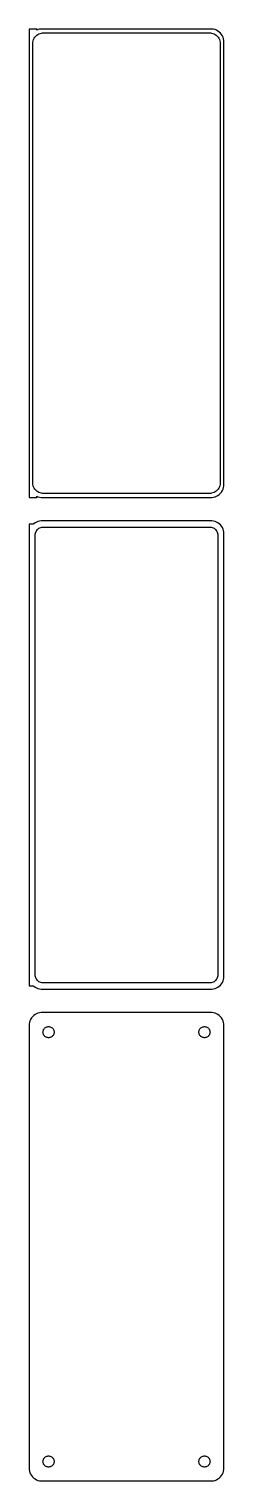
# Model space of a CAD drawing. Header units: metres. Extents: x -38 to 38, y 477 to 1035.
import ezdxf

# ---------------------------------------------------------------- set-up
doc = ezdxf.new("R2010")
doc.units = ezdxf.units.M

msp = doc.modelspace()

# ---------------------------------------------------------------- linework, layer by layer
for p, q in [((-34.5, 1034.98), (-37.5, 1034.98)), ((-37.5, 1034.98), (-37.5, 855.021)), ((-34.9159, 1032.24), (-34.5497, 1032.58)), ((-34.5497, 1032.58), (-34.1433, 1032.88)), ((-34.5, 1034.58), (-34.5, 1034.98)), ((-34.0451, 1034.76), (-34.5, 1034.58)), ((-34.1433, 1032.88), (-33.7031, 1033.12)), ((-33.4369, 1034.91), (-34.0451, 1034.76)), ((-33.7031, 1033.12), (-33.2361, 1033.3)), ((-32.8139, 1034.99), (-33.4369, 1034.91)), ((-33.2361, 1033.3), (-32.7495, 1033.43)), ((32.8139, 1034.99), (-32.8139, 1034.99)), ((-32.7495, 1033.43), (-32.2512, 1033.49)), ((-32.2512, 1033.49), (32.2512, 1033.49)), ((32.2512, 1033.49), (32.7495, 1033.43)), ((32.7495, 1033.43), (33.2361, 1033.3)), ((33.4369, 1034.91), (32.8139, 1034.99)), ((33.2361, 1033.3), (33.7031, 1033.12)), ((34.0451, 1034.76), (33.4369, 1034.91)), ((33.7031, 1033.12), (34.1433, 1032.88)), ((34.6289, 1034.52), (34.0451, 1034.76)), ((34.1433, 1032.88), (34.5497, 1032.58)), ((34.5497, 1032.58), (34.9159, 1032.24)), ((35.1791, 1034.22), (34.6289, 1034.52)), ((35.6871, 1033.85), (35.1791, 1034.22)), ((36.1448, 1033.42), (35.6871, 1033.85)), ((36.5451, 1032.94), (36.1448, 1033.42)), ((36.8815, 1032.41), (36.5451, 1032.94)), ((37.1489, 1031.84), (36.8815, 1032.41)), ((-36, 1029.5), (-35.9685, 1030)), ((-36, 860.5), (-36, 1029.5)), ((-35.9685, 1030), (-35.8743, 1030.49)), ((-35.8743, 1030.49), (-35.7191, 1030.97)), ((-35.7191, 1030.97), (-35.5052, 1031.43)), ((-35.5052, 1031.43), (-35.2361, 1031.85)), ((-35.2361, 1031.85), (-34.9159, 1032.24)), ((34.9159, 1032.24), (35.2361, 1031.85)), ((35.2361, 1031.85), (35.5052, 1031.43)), ((35.5052, 1031.43), (35.7191, 1030.97)), ((35.7191, 1030.97), (35.8743, 1030.49)), ((35.8743, 1030.49), (35.9685, 1030)), ((35.9685, 1030), (36, 1029.5)), ((36, 1029.5), (36, 860.5)), ((37.3429, 1031.24), (37.1489, 1031.84)), ((37.4606, 1030.63), (37.3429, 1031.24)), ((37.5, 1030), (37.4606, 1030.63)), ((37.5, 860), (37.5, 1030)), ((-35.9685, 859.999), (-36, 860.5)), ((-35.8743, 859.505), (-35.9685, 859.999)), ((-35.7191, 859.028), (-35.8743, 859.505)), ((35.8743, 859.505), (35.7191, 859.028)), ((35.9685, 859.999), (35.8743, 859.505)), ((36, 860.5), (35.9685, 859.999)), ((37.3429, 858.757), (37.4606, 859.373)), ((37.4606, 859.373), (37.5, 860)), ((-37.5, 855.021), (-34.5, 855.021)), ((-35.5052, 858.573), (-35.7191, 859.028)), ((-35.2361, 858.149), (-35.5052, 858.573)), ((-34.9159, 857.762), (-35.2361, 858.149)), ((-34.5497, 857.418), (-34.9159, 857.762)), ((-34.1433, 857.123), (-34.5497, 857.418)), ((-34.5, 855.021), (-34.5, 855.425)), ((-34.5, 855.425), (-34.0451, 855.245)), ((-33.7031, 856.881), (-34.1433, 857.123)), ((-34.0451, 855.245), (-33.4369, 855.089)), ((-33.2361, 856.696), (-33.7031, 856.881)), ((-33.4369, 855.089), (-32.8139, 855.01)), ((-32.7495, 856.571), (-33.2361, 856.696)), ((-32.8139, 855.01), (32.8139, 855.01)), ((-32.2512, 856.508), (-32.7495, 856.571)), ((32.2512, 856.508), (-32.2512, 856.508)), ((32.7495, 856.571), (32.2512, 856.508)), ((33.2361, 856.696), (32.7495, 856.571)), ((32.8139, 855.01), (33.4369, 855.089)), ((33.7031, 856.881), (33.2361, 856.696)), ((33.4369, 855.089), (34.0451, 855.245)), ((34.1433, 857.123), (33.7031, 856.881)), ((34.0451, 855.245), (34.6289, 855.476)), ((34.5497, 857.418), (34.1433, 857.123)), ((34.9159, 857.762), (34.5497, 857.418)), ((34.6289, 855.476), (35.1791, 855.778)), ((35.2361, 858.149), (34.9159, 857.762)), ((35.1791, 855.778), (35.6871, 856.147)), ((35.5052, 858.573), (35.2361, 858.149)), ((35.7191, 859.028), (35.5052, 858.573)), ((35.6871, 856.147), (36.1448, 856.577)), ((36.1448, 856.577), (36.5451, 857.061)), ((36.5451, 857.061), (36.8815, 857.591)), ((36.8815, 857.591), (37.1489, 858.159)), ((37.1489, 858.159), (37.3429, 858.757)), ((-35.9, 844.653), (-37.5, 844.653)), ((-37.5, 844.653), (-37.5, 667.347)), ((-35.6871, 844.853), (-35.9, 844.653)), ((-35.1791, 845.222), (-35.6871, 844.853)), ((-34.6289, 845.524), (-35.1791, 845.222)), ((-34.0451, 845.755), (-34.6289, 845.524)), ((-34.5184, 842.33), (-34.2692, 842.631)), ((-34.2692, 842.631), (-33.9842, 842.899)), ((-33.4369, 845.911), (-34.0451, 845.755)), ((-33.9842, 842.899), (-33.668, 843.128)), ((-33.668, 843.128), (-33.3254, 843.317)), ((-32.8139, 845.99), (-33.4369, 845.911)), ((-33.3254, 843.317), (-32.9619, 843.461)), ((-32.9619, 843.461), (-32.5833, 843.558)), ((32.8139, 845.99), (-32.8139, 845.99)), ((-32.5833, 843.558), (-32.1954, 843.607)), ((-32.1954, 843.607), (32.1954, 843.607)), ((32.1954, 843.607), (32.5833, 843.558)), ((32.5833, 843.558), (32.9619, 843.461)), ((33.4369, 845.911), (32.8139, 845.99)), ((32.9619, 843.461), (33.3254, 843.317)), ((33.3254, 843.317), (33.668, 843.128)), ((34.0451, 845.755), (33.4369, 845.911)), ((33.668, 843.128), (33.9842, 842.899)), ((33.9842, 842.899), (34.2692, 842.631)), ((34.6289, 845.524), (34.0451, 845.755)), ((34.2692, 842.631), (34.5184, 842.33)), ((35.1791, 845.222), (34.6289, 845.524)), ((35.6871, 844.853), (35.1791, 845.222)), ((36.1448, 844.423), (35.6871, 844.853)), ((36.5451, 843.939), (36.1448, 844.423)), ((36.8815, 843.409), (36.5451, 843.939)), ((37.1489, 842.841), (36.8815, 843.409)), ((37.3429, 842.243), (37.1489, 842.841)), ((-35.1129, 840.5), (-35.0884, 840.89)), ((-35.1129, 671.5), (-35.1129, 840.5)), ((-35.0884, 840.89), (-35.0151, 841.274)), ((-35.0151, 841.274), (-34.8943, 841.646)), ((-34.8943, 841.646), (-34.7279, 842)), ((-34.7279, 842), (-34.5184, 842.33)), ((34.5184, 842.33), (34.7279, 842)), ((34.7279, 842), (34.8943, 841.646)), ((34.8943, 841.646), (35.0151, 841.274)), ((35.0151, 841.274), (35.0884, 840.89)), ((35.0884, 840.89), (35.1129, 840.5)), ((35.1129, 840.5), (35.1129, 671.5)), ((37.4606, 841.627), (37.3429, 842.243)), ((37.5, 841), (37.4606, 841.627)), ((37.5, 671), (37.5, 841)), ((-35.0884, 671.11), (-35.1129, 671.5)), ((-35.0151, 670.726), (-35.0884, 671.11)), ((-34.8943, 670.354), (-35.0151, 670.726)), ((-34.7279, 670), (-34.8943, 670.354)), ((-34.5184, 669.67), (-34.7279, 670)), ((-34.2692, 669.369), (-34.5184, 669.67)), ((34.5184, 669.67), (34.2692, 669.369)), ((34.7279, 670), (34.5184, 669.67)), ((34.8943, 670.354), (34.7279, 670)), ((35.0151, 670.726), (34.8943, 670.354)), ((35.0884, 671.11), (35.0151, 670.726)), ((35.1129, 671.5), (35.0884, 671.11)), ((37.1489, 669.159), (37.3429, 669.757)), ((37.3429, 669.757), (37.4606, 670.373)), ((37.4606, 670.373), (37.5, 671)), ((-37.5, 667.347), (-35.9, 667.347)), ((-35.9, 667.347), (-35.6871, 667.147)), ((-35.6871, 667.147), (-35.1791, 666.778)), ((-35.1791, 666.778), (-34.6289, 666.476)), ((-34.6289, 666.476), (-34.0451, 666.245)), ((-33.9842, 669.101), (-34.2692, 669.369)), ((-34.0451, 666.245), (-33.4369, 666.089)), ((-33.668, 668.872), (-33.9842, 669.101)), ((-33.3254, 668.683), (-33.668, 668.872)), ((-33.4369, 666.089), (-32.8139, 666.01)), ((-32.9619, 668.539), (-33.3254, 668.683)), ((-32.5833, 668.442), (-32.9619, 668.539)), ((-32.8139, 666.01), (32.8139, 666.01)), ((-32.1954, 668.393), (-32.5833, 668.442)), ((32.1954, 668.393), (-32.1954, 668.393)), ((32.5833, 668.442), (32.1954, 668.393)), ((32.9619, 668.539), (32.5833, 668.442)), ((32.8139, 666.01), (33.4369, 666.089)), ((33.3254, 668.683), (32.9619, 668.539)), ((33.668, 668.872), (33.3254, 668.683)), ((33.4369, 666.089), (34.0451, 666.245)), ((33.9842, 669.101), (33.668, 668.872)), ((34.2692, 669.369), (33.9842, 669.101)), ((34.0451, 666.245), (34.6289, 666.476)), ((34.6289, 666.476), (35.1791, 666.778)), ((35.1791, 666.778), (35.6871, 667.147)), ((35.6871, 667.147), (36.1448, 667.577)), ((36.1448, 667.577), (36.5451, 668.061)), ((36.5451, 668.061), (36.8815, 668.591)), ((36.8815, 668.591), (37.1489, 669.159)), ((-37.3429, 653.243), (-37.4606, 652.627)), ((-37.1489, 653.841), (-37.3429, 653.243)), ((-36.8815, 654.409), (-37.1489, 653.841)), ((-36.5451, 654.939), (-36.8815, 654.409)), ((-36.1448, 655.423), (-36.5451, 654.939)), ((-35.6871, 655.853), (-36.1448, 655.423)), ((-35.1791, 656.222), (-35.6871, 655.853)), ((-34.6289, 656.524), (-35.1791, 656.222)), ((-34.0451, 656.755), (-34.6289, 656.524)), ((-33.4369, 656.911), (-34.0451, 656.755)), ((-32.8139, 656.99), (-33.4369, 656.911)), ((32.8139, 656.99), (-32.8139, 656.99)), ((33.4369, 656.911), (32.8139, 656.99)), ((34.0451, 656.755), (33.4369, 656.911)), ((34.6289, 656.524), (34.0451, 656.755)), ((35.1791, 656.222), (34.6289, 656.524)), ((35.6871, 655.853), (35.1791, 656.222)), ((36.1448, 655.423), (35.6871, 655.853)), ((36.5451, 654.939), (36.1448, 655.423)), ((36.8815, 654.409), (36.5451, 654.939)), ((37.1489, 653.841), (36.8815, 654.409)), ((37.3429, 653.243), (37.1489, 653.841)), ((37.4606, 652.627), (37.3429, 653.243)), ((-37.4606, 652.627), (-37.5, 652)), ((-37.5, 652), (-37.5, 482)), ((-32.1353, 649.5), (-32.1185, 649.768)), ((-32.1185, 649.232), (-32.1353, 649.5)), ((-32.1185, 649.768), (-32.0682, 650.031)), ((-32.0682, 648.969), (-32.1185, 649.232)), ((-32.0682, 650.031), (-31.9853, 650.286)), ((-31.9853, 648.714), (-32.0682, 648.969)), ((-31.9853, 650.286), (-31.8712, 650.529)), ((-31.8712, 648.471), (-31.9853, 648.714)), ((-31.8712, 650.529), (-31.7275, 650.755)), ((-31.7275, 648.245), (-31.8712, 648.471)), ((-31.7275, 650.755), (-31.5565, 650.962)), ((-31.5565, 648.038), (-31.7275, 648.245)), ((-31.5565, 650.962), (-31.3611, 651.145)), ((-31.3611, 647.855), (-31.5565, 648.038)), ((-31.3611, 651.145), (-31.1441, 651.303)), ((-31.1441, 647.697), (-31.3611, 647.855)), ((-31.1441, 651.303), (-30.9091, 651.432)), ((-30.9091, 647.568), (-31.1441, 647.697)), ((-30.9091, 651.432), (-30.6598, 651.531)), ((-30.6598, 647.469), (-30.9091, 647.568)), ((-30.6598, 651.531), (-30.4001, 651.597)), ((-30.4001, 647.403), (-30.6598, 647.469)), ((-30.4001, 651.597), (-30.1341, 651.631)), ((-30.1341, 647.369), (-30.4001, 647.403)), ((-30.1341, 651.631), (-29.8659, 651.631)), ((-29.8659, 647.369), (-30.1341, 647.369)), ((-29.8659, 651.631), (-29.5999, 651.597)), ((-29.5999, 647.403), (-29.8659, 647.369)), ((-29.5999, 651.597), (-29.3401, 651.531)), ((-29.3401, 647.469), (-29.5999, 647.403)), ((-29.3401, 651.531), (-29.0908, 651.432)), ((-29.0908, 647.568), (-29.3401, 647.469)), ((-29.0908, 651.432), (-28.8559, 651.303)), ((-28.8559, 647.697), (-29.0908, 647.568)), ((-28.8559, 651.303), (-28.6389, 651.145)), ((-28.6389, 647.855), (-28.8559, 647.697)), ((-28.6389, 651.145), (-28.4434, 650.962)), ((-28.4434, 648.038), (-28.6389, 647.855)), ((-28.4434, 650.962), (-28.2725, 650.755)), ((-28.2725, 648.245), (-28.4434, 648.038)), ((-28.2725, 650.755), (-28.1288, 650.529)), ((-28.1288, 648.471), (-28.2725, 648.245)), ((-28.1288, 650.529), (-28.0146, 650.286)), ((-28.0146, 648.714), (-28.1288, 648.471)), ((-28.0146, 650.286), (-27.9318, 650.031)), ((-27.9318, 648.969), (-28.0146, 648.714)), ((-27.9318, 650.031), (-27.8815, 649.768)), ((-27.8815, 649.232), (-27.9318, 648.969)), ((-27.8815, 649.768), (-27.8647, 649.5)), ((-27.8647, 649.5), (-27.8815, 649.232)), ((27.8647, 649.5), (27.8815, 649.768)), ((27.8815, 649.232), (27.8647, 649.5)), ((27.8815, 649.768), (27.9318, 650.031)), ((27.9318, 648.969), (27.8815, 649.232)), ((27.9318, 650.031), (28.0146, 650.286)), ((28.0146, 648.714), (27.9318, 648.969)), ((28.0146, 650.286), (28.1288, 650.529)), ((28.1288, 648.471), (28.0146, 648.714)), ((28.1288, 650.529), (28.2725, 650.755)), ((28.2725, 648.245), (28.1288, 648.471)), ((28.2725, 650.755), (28.4434, 650.962)), ((28.4434, 648.038), (28.2725, 648.245)), ((28.4434, 650.962), (28.6389, 651.145)), ((28.6389, 647.855), (28.4434, 648.038)), ((28.6389, 651.145), (28.8559, 651.303)), ((28.8559, 647.697), (28.6389, 647.855)), ((28.8559, 651.303), (29.0908, 651.432)), ((29.0908, 647.568), (28.8559, 647.697)), ((29.0908, 651.432), (29.3401, 651.531)), ((29.3401, 647.469), (29.0908, 647.568)), ((29.3401, 651.531), (29.5999, 651.597)), ((29.5999, 647.403), (29.3401, 647.469)), ((29.5999, 651.597), (29.8659, 651.631)), ((29.8659, 647.369), (29.5999, 647.403)), ((29.8659, 651.631), (30.1341, 651.631)), ((30.1341, 647.369), (29.8659, 647.369)), ((30.1341, 651.631), (30.4001, 651.597)), ((30.4001, 647.403), (30.1341, 647.369)), ((30.4001, 651.597), (30.6598, 651.531)), ((30.6598, 647.469), (30.4001, 647.403)), ((30.6598, 651.531), (30.9091, 651.432)), ((30.9091, 647.568), (30.6598, 647.469)), ((30.9091, 651.432), (31.1441, 651.303)), ((31.1441, 647.697), (30.9091, 647.568)), ((31.1441, 651.303), (31.3611, 651.145)), ((31.3611, 647.855), (31.1441, 647.697)), ((31.3611, 651.145), (31.5565, 650.962)), ((31.5565, 648.038), (31.3611, 647.855)), ((31.5565, 650.962), (31.7275, 650.755)), ((31.7275, 648.245), (31.5565, 648.038)), ((31.7275, 650.755), (31.8712, 650.529)), ((31.8712, 648.471), (31.7275, 648.245)), ((31.8712, 650.529), (31.9853, 650.286)), ((31.9853, 648.714), (31.8712, 648.471)), ((31.9853, 650.286), (32.0682, 650.031)), ((32.0682, 648.969), (31.9853, 648.714)), ((32.0682, 650.031), (32.1185, 649.768)), ((32.1185, 649.232), (32.0682, 648.969)), ((32.1185, 649.768), (32.1353, 649.5)), ((32.1353, 649.5), (32.1185, 649.232)), ((37.5, 652), (37.4606, 652.627)), ((37.5, 482), (37.5, 652)), ((-31.9853, 485.286), (-31.8712, 485.529)), ((-31.8712, 485.529), (-31.7275, 485.755)), ((-31.7275, 485.755), (-31.5565, 485.962)), ((-31.5565, 485.962), (-31.3611, 486.145)), ((-31.3611, 486.145), (-31.1441, 486.303)), ((-31.1441, 486.303), (-30.9091, 486.432)), ((-30.9091, 486.432), (-30.6598, 486.531)), ((-30.6598, 486.531), (-30.4001, 486.597)), ((-30.4001, 486.597), (-30.1341, 486.631)), ((-30.1341, 486.631), (-29.8659, 486.631)), ((-29.8659, 486.631), (-29.5999, 486.597)), ((-29.5999, 486.597), (-29.3401, 486.531)), ((-29.3401, 486.531), (-29.0908, 486.432)), ((-29.0908, 486.432), (-28.8559, 486.303)), ((-28.8559, 486.303), (-28.6389, 486.145)), ((-28.6389, 486.145), (-28.4434, 485.962)), ((-28.4434, 485.962), (-28.2725, 485.755)), ((-28.2725, 485.755), (-28.1288, 485.529)), ((-28.1288, 485.529), (-28.0146, 485.286)), ((28.0146, 485.286), (28.1288, 485.529)), ((28.1288, 485.529), (28.2725, 485.755)), ((28.2725, 485.755), (28.4434, 485.962)), ((28.4434, 485.962), (28.6389, 486.145)), ((28.6389, 486.145), (28.8559, 486.303)), ((28.8559, 486.303), (29.0908, 486.432)), ((29.0908, 486.432), (29.3401, 486.531)), ((29.3401, 486.531), (29.5999, 486.597)), ((29.5999, 486.597), (29.8659, 486.631)), ((29.8659, 486.631), (30.1341, 486.631)), ((30.1341, 486.631), (30.4001, 486.597)), ((30.4001, 486.597), (30.6598, 486.531)), ((30.6598, 486.531), (30.9091, 486.432)), ((30.9091, 486.432), (31.1441, 486.303)), ((31.1441, 486.303), (31.3611, 486.145)), ((31.3611, 486.145), (31.5565, 485.962)), ((31.5565, 485.962), (31.7275, 485.755)), ((31.7275, 485.755), (31.8712, 485.529)), ((31.8712, 485.529), (31.9853, 485.286)), ((-37.5, 482), (-37.4606, 481.373)), ((-37.4606, 481.373), (-37.3429, 480.757)), ((-37.3429, 480.757), (-37.1489, 480.159)), ((-37.1489, 480.159), (-36.8815, 479.591)), ((-32.1353, 484.5), (-32.1185, 484.768)), ((-32.1185, 484.232), (-32.1353, 484.5)), ((-32.1185, 484.768), (-32.0682, 485.031)), ((-32.0682, 483.969), (-32.1185, 484.232)), ((-32.0682, 485.031), (-31.9853, 485.286)), ((-31.9853, 483.714), (-32.0682, 483.969)), ((-31.8712, 483.471), (-31.9853, 483.714)), ((-31.7275, 483.245), (-31.8712, 483.471)), ((-31.5565, 483.038), (-31.7275, 483.245)), ((-31.3611, 482.855), (-31.5565, 483.038)), ((-31.1441, 482.697), (-31.3611, 482.855)), ((-30.9091, 482.568), (-31.1441, 482.697)), ((-30.6598, 482.469), (-30.9091, 482.568)), ((-30.4001, 482.403), (-30.6598, 482.469)), ((-30.1341, 482.369), (-30.4001, 482.403)), ((-29.8659, 482.369), (-30.1341, 482.369)), ((-29.5999, 482.403), (-29.8659, 482.369)), ((-29.3401, 482.469), (-29.5999, 482.403)), ((-29.0908, 482.568), (-29.3401, 482.469)), ((-28.8559, 482.697), (-29.0908, 482.568)), ((-28.6389, 482.855), (-28.8559, 482.697)), ((-28.4434, 483.038), (-28.6389, 482.855)), ((-28.2725, 483.245), (-28.4434, 483.038)), ((-28.1288, 483.471), (-28.2725, 483.245)), ((-28.0146, 483.714), (-28.1288, 483.471)), ((-28.0146, 485.286), (-27.9318, 485.031)), ((-27.9318, 483.969), (-28.0146, 483.714)), ((-27.9318, 485.031), (-27.8815, 484.768)), ((-27.8815, 484.232), (-27.9318, 483.969)), ((-27.8815, 484.768), (-27.8647, 484.5)), ((-27.8647, 484.5), (-27.8815, 484.232)), ((27.8647, 484.5), (27.8815, 484.768)), ((27.8815, 484.232), (27.8647, 484.5)), ((27.8815, 484.768), (27.9318, 485.031)), ((27.9318, 483.969), (27.8815, 484.232)), ((27.9318, 485.031), (28.0146, 485.286)), ((28.0146, 483.714), (27.9318, 483.969)), ((28.1288, 483.471), (28.0146, 483.714)), ((28.2725, 483.245), (28.1288, 483.471)), ((28.4434, 483.038), (28.2725, 483.245)), ((28.6389, 482.855), (28.4434, 483.038)), ((28.8559, 482.697), (28.6389, 482.855)), ((29.0908, 482.568), (28.8559, 482.697)), ((29.3401, 482.469), (29.0908, 482.568)), ((29.5999, 482.403), (29.3401, 482.469)), ((29.8659, 482.369), (29.5999, 482.403)), ((30.1341, 482.369), (29.8659, 482.369)), ((30.4001, 482.403), (30.1341, 482.369)), ((30.6598, 482.469), (30.4001, 482.403)), ((30.9091, 482.568), (30.6598, 482.469)), ((31.1441, 482.697), (30.9091, 482.568)), ((31.3611, 482.855), (31.1441, 482.697)), ((31.5565, 483.038), (31.3611, 482.855)), ((31.7275, 483.245), (31.5565, 483.038)), ((31.8712, 483.471), (31.7275, 483.245)), ((31.9853, 483.714), (31.8712, 483.471)), ((31.9853, 485.286), (32.0682, 485.031)), ((32.0682, 483.969), (31.9853, 483.714)), ((32.0682, 485.031), (32.1185, 484.768)), ((32.1185, 484.232), (32.0682, 483.969)), ((32.1185, 484.768), (32.1353, 484.5)), ((32.1353, 484.5), (32.1185, 484.232)), ((36.8815, 479.591), (37.1489, 480.159)), ((37.1489, 480.159), (37.3429, 480.757)), ((37.3429, 480.757), (37.4606, 481.373)), ((37.4606, 481.373), (37.5, 482)), ((-36.8815, 479.591), (-36.5451, 479.061)), ((-36.5451, 479.061), (-36.1448, 478.577)), ((-36.1448, 478.577), (-35.6871, 478.147)), ((-35.6871, 478.147), (-35.1791, 477.778)), ((-35.1791, 477.778), (-34.6289, 477.476)), ((-34.6289, 477.476), (-34.0451, 477.245)), ((-34.0451, 477.245), (-33.4369, 477.089)), ((-33.4369, 477.089), (-32.8139, 477.01)), ((-32.8139, 477.01), (32.8139, 477.01)), ((32.8139, 477.01), (33.4369, 477.089)), ((33.4369, 477.089), (34.0451, 477.245)), ((34.0451, 477.245), (34.6289, 477.476)), ((34.6289, 477.476), (35.1791, 477.778)), ((35.1791, 477.778), (35.6871, 478.147)), ((35.6871, 478.147), (36.1448, 478.577)), ((36.1448, 478.577), (36.5451, 479.061)), ((36.5451, 479.061), (36.8815, 479.591))]:
    msp.add_line(p, q)

doc.saveas('drawing.dxf')
